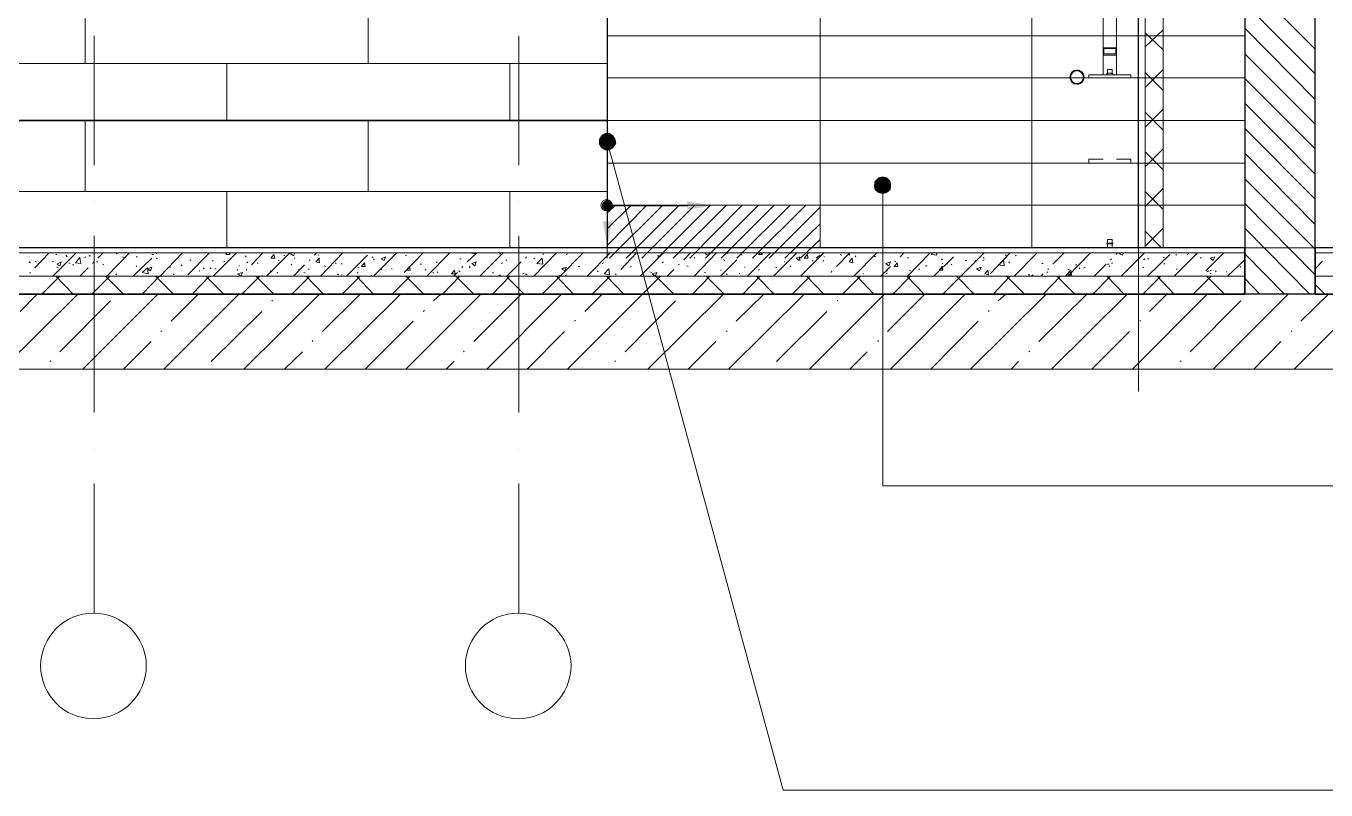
# Model space of a CAD drawing. Header units: millimetres. Extents: x -356862 to 418287, y 0 to 839748.
# Drawn here: x 348858 to 352532, y 773634 to 775794 of the extents above; entities that cross this region are included whole.
import ezdxf

# ---------------------------------------------------------------- set-up
doc = ezdxf.new("R2010")
doc.units = ezdxf.units.MM
doc.layers.add('PDF _Геометрия', color=7, linetype='Continuous', true_color=0xbababa)
doc.layers.add('PDF _Сплошная заливка', color=7, linetype='Continuous', true_color=0xf50000)

msp = doc.modelspace()

# ---------------------------------------------------------------- linework, layer by layer
at = {"layer": 'PDF _Геометрия', "color": 163, "lineweight": 20, "true_color": 0x6e8add}
msp.add_lwpolyline([(350500.9421, 779367.1191), (352001.8493, 779367.1191), (352001.8493, 775167.1191), (350500.9421, 775167.1191)], close=True, dxfattribs=at)
at = {"layer": 'PDF _Геометрия', "lineweight": 18}
for points in [[(351102.1518, 775167.1191), (351102.1518, 779367.1191)], [(351701.2445, 775167.1191), (351701.2445, 779367.1191)]]:
    msp.add_lwpolyline(points, dxfattribs=at)
at = {"layer": 'PDF _Геометрия', "color": 93, "lineweight": 30, "true_color": 0x5cb85c}
msp.add_lwpolyline([(352001.8493, 775167.1191), (352001.8493, 779367.1191), (352302.4542, 779367.1191)], dxfattribs=at)
at = {"layer": 'PDF _Геометрия', "color": 93, "lineweight": 5, "true_color": 0x5cb85c}
msp.add_lwpolyline([(352302.4542, 779356.5344), (352020.9018, 779356.5344), (352020.9018, 775167.1191), (352071.7082, 775167.1191), (352071.7082, 779254.9215), (352302.4542, 779254.9215)], close=True, dxfattribs=at)
at = {"layer": 'PDF _Геометрия', "color": 8, "lineweight": 30, "true_color": 0x767676}
for points in [[(352302.4542, 778636.7764), (352302.4542, 775035.8691)], [(352501.4461, 775035.8691), (352501.4461, 778636.7764)]]:
    msp.add_lwpolyline(points, dxfattribs=at)
at = {"layer": 'PDF _Геометрия', "lineweight": 5}
for points in [[(351902.3534, 775732.3409), (351902.3534, 775753.5103), (351902.3534, 776763.2885)], [(351940.4582, 775732.3409), (351940.4582, 775753.5103), (351940.4582, 776763.2885)], [(351902.3534, 775656.1312), (351902.3534, 775711.1715)], [(351940.4582, 775656.1312), (351940.4582, 775711.1715)], [(351980.68, 775647.6635), (351980.68, 775656.1312), (351862.1316, 775656.1312), (351862.1316, 775647.6635)], [(351929.8735, 775656.1312), (351929.8735, 775660.3651), (351921.4058, 775660.3651), (351912.938, 775660.3651), (351912.938, 775656.1312)], [(351927.7566, 775656.1312), (351927.7566, 775670.9498), (351921.4058, 775670.9498), (351915.055, 775670.9498), (351915.055, 775656.1312)], [(351902.3534, 775416.9175), (351862.1316, 775416.9175), (351862.1316, 775406.3328)], [(351980.68, 775406.3328), (351980.68, 775416.9175), (351940.4582, 775416.9175)], [(351927.7566, 775167.1191), (351927.7566, 775190.4054), (351921.4058, 775190.4054), (351915.055, 775190.4054), (351915.055, 775167.1191)]]:
    msp.add_lwpolyline(points, dxfattribs=at)
at = {"layer": 'PDF _Геометрия', "color": 8, "lineweight": 9, "true_color": 0x808080}
for points in [[(352501.4461, 775728.107), (352302.4542, 775929.2159)], [(352501.4461, 775658.2482), (352302.4542, 775857.2401)], [(352501.4461, 775586.2724), (352302.4542, 775787.3812)], [(352501.4461, 775516.4135), (352302.4542, 775715.4054)], [(352501.4461, 775446.5546), (352302.4542, 775645.5465)], [(352501.4461, 775374.5788), (352302.4542, 775575.6877)], [(352501.4461, 775304.7199), (352302.4542, 775503.7119)], [(352501.4461, 775232.7441), (352302.4542, 775433.853)], [(352501.4461, 775162.8853), (352302.4542, 775361.8772)], [(352501.4461, 775090.9094), (352302.4542, 775292.0183)], [(352486.6276, 775035.8691), (352302.4542, 775222.1594)], [(348883.6034, 775109.9619), (348923.8251, 775152.3006)], [(348883.6034, 775129.0143), (348887.8372, 775126.8974)], [(348932.2929, 775126.8974), (348936.5268, 775129.0143)], [(348934.4098, 775086.6756), (349000.0348, 775152.3006)], [(348942.8776, 775148.0667), (348944.9945, 775148.0667)], [(348970.3977, 775145.9498), (348974.6316, 775141.7159)], [(349023.3211, 775139.599), (349027.555, 775141.7159)], [(349036.0227, 775143.8328), (349040.2566, 775143.8328)], [(349061.4259, 775137.482), (349076.2445, 775152.3006)], [(349086.8292, 775086.6756), (349150.3372, 775152.3006)], [(349114.3493, 775150.1836), (349116.4663, 775152.3006)], [(349131.2848, 775141.7159), (349135.5187, 775139.599)], [(349160.9219, 775086.6756), (349213.8453, 775137.482)], [(349169.3897, 775141.7159), (349173.6235, 775141.7159)], [(349186.3251, 775035.8691), (349235.0147, 775086.6756), (349237.1316, 775086.6756), (349300.6397, 775152.3006)], [(349213.8453, 775148.0667), (349218.0792, 775148.0667)], [(349226.5469, 775150.1836), (349226.5469, 775152.3006)], [(349226.5469, 775137.482), (349228.6638, 775135.3651)], [(349315.4582, 775090.9094), (349376.8493, 775152.3006)], [(349321.809, 775133.2482), (349323.9259, 775131.1312)], [(349385.3171, 775129.0143), (349387.434, 775131.1312)], [(349387.434, 775086.6756), (349453.059, 775152.3006)], [(349417.0711, 775129.0143), (349419.188, 775126.8974)], [(349434.0066, 775152.3006), (349434.0066, 775148.0667), (349423.4219, 775148.0667), (349425.5388, 775152.3006)], [(349478.4622, 775141.7159), (349480.5792, 775143.8328)], [(349495.3977, 775118.4296), (349527.1518, 775152.3006)], [(349537.7364, 775086.6756), (349603.3614, 775152.3006)], [(349571.6074, 775131.1312), (349573.7243, 775131.1312)], [(349586.4259, 775145.9498), (349588.5429, 775143.8328)], [(349618.18, 775152.3006), (349613.9461, 775143.8328), (349605.4784, 775150.1836), (349609.7122, 775152.3006)], [(349616.063, 775137.482), (349618.18, 775137.482)], [(349658.4018, 775131.1312), (349660.5187, 775133.2482)], [(349673.2203, 775145.9498), (349679.5711, 775152.3006)], [(349685.9219, 775137.482), (349688.0388, 775124.7804), (349677.4542, 775126.8974), (349688.0388, 775137.482)], [(349683.805, 775145.9498), (349685.9219, 775145.9498)], [(349690.1558, 775086.6756), (349753.6638, 775152.3006)], [(349764.2485, 775086.6756), (349823.5227, 775145.9498)], [(349836.2243, 775141.7159), (349838.3413, 775139.599)], [(349840.4582, 775086.6756), (349906.0832, 775152.3006)], [(349840.4582, 775133.2482), (349842.5751, 775135.3651)], [(349927.2526, 775097.2603), (349980.1759, 775152.3006)], [(349929.3695, 775143.8328), (349933.6034, 775145.9498)], [(349990.7606, 775086.6756), (350056.3856, 775152.3006)], [(350083.9058, 775135.3651), (350088.1397, 775135.3651)], [(350105.0751, 775126.8974), (350132.5953, 775152.3006)], [(350111.4259, 775152.3006), (350111.4259, 775152.3006)], [(350111.4259, 775152.3006), (350128.3614, 775150.1836), (350128.3614, 775152.3006)], [(350141.063, 775086.6756), (350206.688, 775152.3006)], [(350196.1034, 775150.1836), (350200.3372, 775150.1836)], [(350215.1558, 775133.2482), (350217.2727, 775131.1312)], [(350270.1961, 775137.482), (350272.313, 775141.7159)], [(350293.4824, 775086.6756), (350356.9905, 775152.3006)], [(350293.4824, 775135.3651), (350295.5993, 775137.482)], [(350316.7687, 775035.8691), (350367.5751, 775086.6756), (350433.2001, 775152.3006)], [(350318.8856, 775150.1836), (350321.0026, 775148.0667)], [(350384.5106, 775148.0667), (350388.7445, 775150.1836)], [(350443.7848, 775086.6756), (350509.4098, 775152.3006)], [(350539.0469, 775105.728), (350583.5026, 775152.3006)], [(350594.0872, 775086.6756), (350659.7122, 775152.3006)], [(350598.3211, 775137.482), (350602.555, 775139.599)], [(350642.7768, 775143.8328), (350647.0106, 775143.8328)], [(350716.8695, 775133.2482), (350735.9219, 775152.3006)], [(350746.5066, 775086.6756), (350810.0147, 775152.3006)], [(350746.5066, 775137.482), (350748.6235, 775139.599)], [(350788.8453, 775152.3006), (350786.7284, 775143.8328), (350778.2606, 775150.1836), (350780.3776, 775152.3006)], [(350820.5993, 775086.6756), (350867.1719, 775133.2482)], [(350829.0671, 775133.2482), (350833.3009, 775131.1312)], [(350839.6518, 775150.1836), (350839.6518, 775152.3006)], [(350879.8735, 775145.9498), (350881.9905, 775148.0667)], [(350896.809, 775086.6756), (350962.434, 775152.3006)], [(350939.1477, 775152.3006), (350939.1477, 775148.0667), (350928.563, 775148.0667), (350932.7969, 775152.3006)], [(350934.9138, 775152.3006), (350937.0308, 775150.1836)], [(350970.9018, 775086.6756), (351036.5268, 775152.3006)], [(351044.9945, 775133.2482), (351047.1114, 775133.2482)], [(351047.1114, 775086.6756), (351112.7364, 775152.3006)], [(351066.1638, 775152.3006), (351068.2808, 775150.1836)], [(351080.9824, 775131.1312), (351083.0993, 775129.0143)], [(351110.6195, 775129.0143), (351112.7364, 775131.1312)], [(351112.7364, 775141.7159), (351114.8534, 775141.7159)], [(351148.7243, 775114.1957), (351186.8292, 775152.3006)], [(351159.309, 775148.0667), (351163.5429, 775145.9498)], [(351184.7122, 775148.0667), (351186.8292, 775145.9498)], [(351197.4138, 775086.6756), (351263.0388, 775152.3006)], [(351201.6477, 775141.7159), (351203.7647, 775143.8328)], [(351254.5711, 775143.8328), (351258.805, 775141.7159)], [(351313.8453, 775126.8974), (351315.9622, 775129.0143)], [(351328.6638, 775141.7159), (351339.2485, 775152.3006)], [(351349.8332, 775086.6756), (351413.3413, 775152.3006)], [(351349.8332, 775139.599), (351351.9501, 775137.482)], [(351432.3937, 775152.3006), (351432.3937, 775145.9498), (351417.5751, 775148.0667), (351419.6921, 775152.3006)], [(351423.9259, 775086.6756), (351478.9663, 775141.7159)], [(351445.0953, 775135.3651), (351447.2122, 775133.2482)], [(351449.3292, 775035.8691), (351500.1356, 775086.6756), (351565.7606, 775152.3006)], [(351512.8372, 775131.1312), (351517.0711, 775131.1312)], [(351540.3574, 775131.1312), (351542.4743, 775129.0143)], [(351561.5268, 775131.1312), (351565.7606, 775133.2482)], [(351563.6437, 775139.599), (351565.7606, 775137.482)], [(351582.6961, 775093.0264), (351639.8534, 775152.3006)], [(351608.0993, 775118.4296), (351620.8009, 775133.2482), (351622.9179, 775116.3127), (351605.9824, 775118.4296)], [(351625.0348, 775145.9498), (351629.2687, 775145.9498)], [(351650.438, 775086.6756), (351716.063, 775152.3006)], [(351654.6719, 775143.8328), (351656.7888, 775145.9498)], [(351669.4905, 775152.3006), (351673.7243, 775152.3006)], [(351760.5187, 775120.5465), (351792.2727, 775152.3006)], [(351802.8574, 775086.6756), (351866.3655, 775152.3006)], [(351923.5227, 775133.2482), (351925.6397, 775135.3651)], [(351938.3413, 775148.0667), (351942.5751, 775152.3006)], [(351959.5106, 775152.3006), (351957.3937, 775145.9498), (351948.9259, 775150.1836), (351951.0429, 775152.3006)], [(351953.1598, 775086.6756), (352018.7848, 775152.3006)], [(352016.6679, 775133.2482), (352020.9018, 775135.3651)], [(352027.2526, 775086.6756), (352090.7606, 775148.0667)], [(352027.2526, 775135.3651), (352031.4864, 775135.3651)], [(352071.7082, 775139.599), (352075.9421, 775139.599)], [(352103.4622, 775086.6756), (352169.0872, 775152.3006)], [(352107.6961, 775145.9498), (352109.813, 775148.0667)], [(352139.4501, 775148.0667), (352143.684, 775150.1836)], [(352177.555, 775139.599), (352179.6719, 775137.482)], [(352192.3735, 775101.4941), (352243.18, 775152.3006)], [(352253.7647, 775086.6756), (352302.4542, 775133.2482)], [(352414.6518, 775035.8691), (352302.4542, 775150.1836)], [(352501.4461, 775107.8449), (352522.6155, 775129.0143)], [(348866.6679, 775126.8974), (348870.9018, 775124.7804)], [(348868.7848, 775095.1433), (348870.9018, 775097.2603)], [(348944.9945, 775112.0788), (348949.2284, 775112.0788)], [(348978.8655, 775124.7804), (348983.0993, 775122.6635)], [(348989.4501, 775118.4296), (348993.684, 775118.4296)], [(349010.6195, 775086.6756), (349033.9058, 775109.9619)], [(349046.6074, 775122.6635), (349048.7243, 775126.8974)], [(349057.1921, 775126.8974), (349061.4259, 775126.8974)], [(349074.1276, 775120.5465), (349078.3614, 775118.4296)], [(349112.2324, 775090.9094), (349114.3493, 775093.0264)], [(349169.3897, 775116.3127), (349171.5066, 775114.1957)], [(349203.2606, 775103.6111), (349207.4945, 775105.728)], [(349264.6518, 775112.0788), (349266.7687, 775112.0788)], [(349275.2364, 775093.0264), (349277.3534, 775090.9094)], [(349296.4058, 775116.3127), (349298.5227, 775118.4296)], [(349347.2122, 775101.4941), (349349.3292, 775101.4941)], [(349359.9138, 775109.9619), (349362.0308, 775107.8449)], [(349378.9663, 775109.9619), (349381.0832, 775107.8449)], [(349391.6679, 775107.8449), (349395.9018, 775107.8449)], [(349455.1759, 775105.728), (349457.2929, 775103.6111)], [(349459.4098, 775116.3127), (349461.5268, 775116.3127)], [(349480.5792, 775103.6111), (349482.6961, 775105.728)], [(349482.6961, 775126.8974), (349484.813, 775124.7804)], [(349512.3332, 775124.7804), (349514.4501, 775122.6635)], [(349548.3211, 775101.4941), (349552.555, 775099.3772)], [(349567.3735, 775095.1433), (349569.4905, 775097.2603)], [(349607.5953, 775120.5465), (349609.7122, 775118.4296)], [(349613.9461, 775086.6756), (349645.7001, 775118.4296)], [(349628.7647, 775105.728), (349630.8816, 775103.6111)], [(349643.5832, 775097.2603), (349647.8171, 775095.1433)], [(349656.2848, 775105.728), (349658.4018, 775107.8449)], [(349700.7405, 775116.3127), (349704.9743, 775114.1957)], [(349732.4945, 775124.7804), (349734.6114, 775122.6635)], [(349738.8453, 775093.0264), (349740.9622, 775090.9094)], [(349749.43, 775120.5465), (349751.5469, 775122.6635)], [(349793.8856, 775095.1433), (349796.0026, 775097.2603)], [(349796.0026, 775112.0788), (349800.2364, 775109.9619)], [(349859.5106, 775105.728), (349863.7445, 775105.728)], [(349891.2647, 775107.8449), (349893.3816, 775107.8449)], [(349971.7082, 775120.5465), (349975.9421, 775120.5465)], [(349986.5268, 775105.728), (349988.6437, 775103.6111)], [(350007.6961, 775097.2603), (350009.813, 775095.1433)], [(350018.2808, 775124.7804), (350020.3977, 775126.8974)], [(350020.3977, 775097.2603), (350022.5147, 775099.3772)], [(350066.9703, 775086.6756), (350077.555, 775097.2603)], [(350081.7888, 775101.4941), (350083.9058, 775099.3772)], [(350090.2566, 775109.9619), (350092.3735, 775114.1957)], [(350111.4259, 775116.3127), (350113.5429, 775114.1957)], [(350111.4259, 775109.9619), (350113.5429, 775112.0788)], [(350177.0509, 775097.2603), (350179.1679, 775095.1433)], [(350202.4542, 775122.6635), (350204.5711, 775124.7804)], [(350217.2727, 775086.6756), (350257.4945, 775126.8974)], [(350261.7284, 775093.0264), (350265.9622, 775095.1433)], [(350270.1961, 775093.0264), (350274.43, 775090.9094)], [(350378.1598, 775109.9619), (350373.9259, 775107.8449), (350384.5106, 775112.0788), (350382.3937, 775101.4941), (350371.809, 775107.8449)], [(350418.3816, 775114.1957), (350422.6155, 775114.1957)], [(350473.4219, 775099.3772), (350475.5388, 775101.4941)], [(350486.1235, 775122.6635), (350490.3574, 775124.7804)], [(350524.2284, 775090.9094), (350526.3453, 775093.0264)], [(350564.4501, 775112.0788), (350568.684, 775114.1957)], [(350621.6074, 775099.3772), (350625.8413, 775097.2603)], [(350655.4784, 775124.7804), (350659.7122, 775126.8974)], [(350670.2969, 775086.6756), (350689.3493, 775105.728)], [(350702.0509, 775118.4296), (350704.1679, 775120.5465)], [(350725.3372, 775116.3127), (350729.5711, 775114.1957)], [(350776.1437, 775097.2603), (350778.2606, 775097.2603)], [(350820.5993, 775103.6111), (350822.7163, 775103.6111)], [(350837.5348, 775090.9094), (350839.6518, 775093.0264)], [(350873.5227, 775095.1433), (350875.6397, 775093.0264)], [(350888.3413, 775112.0788), (350890.4582, 775112.0788)], [(350928.563, 775103.6111), (350930.68, 775105.728)], [(350977.2526, 775112.0788), (350979.3695, 775109.9619)], [(351000.5388, 775126.8974), (351002.6558, 775126.8974)], [(351017.4743, 775114.1957), (351019.5913, 775116.3127)], [(351133.9058, 775097.2603), (351136.0227, 775101.4941)], [(351222.8171, 775093.0264), (351224.934, 775093.0264)], [(351273.6235, 775086.6756), (351301.1437, 775114.1957)], [(351288.4421, 775101.4941), (351292.6759, 775101.4941)], [(351288.4421, 775093.0264), (351292.6759, 775095.1433)], [(351356.184, 775103.6111), (351358.3009, 775101.4941)], [(351381.5872, 775105.728), (351383.7042, 775107.8449)], [(351400.6397, 775116.3127), (351404.8735, 775116.3127)], [(351447.2122, 775122.6635), (351449.3292, 775122.6635)], [(351459.9138, 775122.6635), (351462.0308, 775120.5465)], [(351472.6155, 775118.4296), (351474.7324, 775120.5465)], [(351635.6195, 775126.8974), (351637.7364, 775124.7804)], [(351726.6477, 775086.6756), (351732.9985, 775093.0264)], [(351728.7647, 775122.6635), (351732.9985, 775122.6635)], [(351743.5832, 775097.2603), (351745.7001, 775099.3772)], [(351745.7001, 775105.728), (351747.8171, 775107.8449)], [(351802.8574, 775105.728), (351807.0913, 775105.728)], [(351824.0268, 775118.4296), (351828.2606, 775118.4296)], [(351834.6114, 775107.8449), (351836.7284, 775109.9619)], [(351847.313, 775109.9619), (351851.5469, 775112.0788)], [(351876.9501, 775086.6756), (351910.8211, 775120.5465)], [(351915.055, 775120.5465), (351919.2888, 775120.5465)], [(351919.2888, 775116.3127), (351921.4058, 775114.1957)], [(351925.6397, 775122.6635), (351929.8735, 775124.7804)], [(351970.0953, 775105.728), (351972.2122, 775101.4941)], [(352014.5509, 775112.0788), (352016.6679, 775109.9619)], [(352073.8251, 775122.6635), (352075.9421, 775120.5465)], [(352109.813, 775107.8449), (352111.93, 775105.728)], [(352196.6074, 775099.3772), (352200.8413, 775101.4941)], [(352205.0751, 775103.6111), (352207.1921, 775101.4941)], [(352205.0751, 775093.0264), (352207.1921, 775095.1433)], [(352219.8937, 775101.4941), (352222.0106, 775099.3772)], [(352249.5308, 775099.3772), (352251.6477, 775099.3772)], [(352289.7526, 775112.0788), (352291.8695, 775114.1957)], [(352300.3372, 775099.3772), (352302.4542, 775097.2603)], [(348902.6558, 775035.8691), (348953.4622, 775086.6756)], [(348991.5671, 775035.8691), (348942.8776, 775086.6756)], [(349044.4905, 775035.8691), (349095.2969, 775086.6756)], [(349133.4018, 775035.8691), (349082.5953, 775086.6756)], [(349275.2364, 775035.8691), (349224.43, 775086.6756)], [(349328.1598, 775035.8691), (349376.8493, 775086.6756)], [(349417.0711, 775035.8691), (349366.2647, 775086.6756)], [(349463.6437, 775086.6756), (349467.8776, 775090.9094)], [(349467.8776, 775035.8691), (349518.684, 775086.6756)], [(349558.9058, 775035.8691), (349508.0993, 775086.6756)], [(349525.0348, 775088.7925), (349527.1518, 775086.6756)], [(349609.7122, 775035.8691), (349660.5187, 775086.6756)], [(349698.6235, 775035.8691), (349649.934, 775086.6756)], [(349749.43, 775090.9094), (349751.5469, 775090.9094)], [(349751.5469, 775035.8691), (349802.3534, 775086.6756)], [(349840.4582, 775035.8691), (349791.7687, 775086.6756)], [(349834.1074, 775088.7925), (349836.2243, 775086.6756)], [(349893.3816, 775035.8691), (349944.188, 775086.6756)], [(349982.2929, 775035.8691), (349931.4864, 775086.6756)], [(350035.2163, 775035.8691), (350083.9058, 775086.6756)], [(350124.1276, 775035.8691), (350073.3211, 775086.6756)], [(350177.0509, 775035.8691), (350225.7405, 775086.6756)], [(350191.8695, 775086.6756), (350198.2203, 775090.9094), (350198.2203, 775086.6756)], [(350265.9622, 775035.8691), (350215.1558, 775086.6756)], [(350405.68, 775035.8691), (350356.9905, 775086.6756)], [(350365.4582, 775088.7925), (350369.6921, 775086.6756)], [(350382.3937, 775088.7925), (350386.6276, 775090.9094)], [(350388.7445, 774824.1756), (350600.438, 775035.8691), (350651.2445, 775086.6756)], [(350458.6034, 775035.8691), (350509.4098, 775086.6756)], [(350547.5147, 775035.8691), (350498.8251, 775086.6756)], [(350689.3493, 775035.8691), (350638.5429, 775086.6756)], [(350742.2727, 775035.8691), (350790.9622, 775086.6756)], [(350831.184, 775035.8691), (350780.3776, 775086.6756)], [(350884.1074, 775035.8691), (350932.7969, 775086.6756)], [(350973.0187, 775035.8691), (350922.2122, 775086.6756)], [(351023.8251, 775035.8691), (351074.6316, 775086.6756)], [(351112.7364, 775035.8691), (351064.0469, 775086.6756)], [(351165.6598, 775035.8691), (351216.4663, 775086.6756)], [(351180.4784, 775086.6756), (351180.4784, 775086.6756)], [(351254.5711, 775035.8691), (351205.8816, 775086.6756)], [(351307.4945, 775035.8691), (351358.3009, 775086.6756)], [(351396.4058, 775035.8691), (351347.7163, 775086.6756)], [(351538.2405, 775035.8691), (351487.434, 775086.6756)], [(351591.1638, 775035.8691), (351639.8534, 775086.6756)], [(351680.0751, 775035.8691), (351629.2687, 775086.6756)], [(351690.6598, 775090.9094), (351694.8937, 775090.9094)], [(351699.1276, 775086.6756), (351703.3614, 775090.9094), (351703.3614, 775086.6756)], [(351732.9985, 775035.8691), (351781.688, 775086.6756)], [(351821.9098, 775035.8691), (351771.1034, 775086.6756)], [(351866.3655, 775086.6756), (351866.3655, 775086.6756)], [(351872.7163, 775035.8691), (351923.5227, 775086.6756)], [(351961.6276, 775035.8691), (351912.938, 775086.6756)], [(352014.5509, 775035.8691), (352065.3574, 775086.6756)], [(352103.4622, 775035.8691), (352054.7727, 775086.6756)], [(352105.5792, 775086.6756), (352107.6961, 775088.7925)], [(352156.3856, 775035.8691), (352207.1921, 775086.6756)], [(352179.6719, 775086.6756), (352179.6719, 775088.7925)], [(352245.2969, 775035.8691), (352194.4905, 775086.6756)], [(352344.7929, 775035.8691), (352302.4542, 775080.3248)], [(352528.9663, 775035.8691), (352501.4461, 775063.3893)], [(348790.4582, 774824.1756), (349004.2687, 775035.8691)], [(348841.2647, 774987.1796), (348889.9542, 775035.8691)], [(349019.0872, 774824.1756), (349230.7808, 775035.8691)], [(349247.7163, 774824.1756), (349459.4098, 775035.8691)], [(349268.8856, 774959.6594), (349345.0953, 775035.8691)], [(349474.2284, 774824.1756), (349688.0388, 775035.8691)], [(349552.555, 775016.8167), (349554.6719, 775018.9336)], [(349696.5066, 774930.0224), (349802.3534, 775035.8691)], [(349702.8574, 774824.1756), (349916.6679, 775035.8691)], [(349931.4864, 774824.1756), (350143.18, 775035.8691)], [(350009.813, 775016.8167), (350030.9824, 775035.8691)], [(350124.1276, 774902.5022), (350257.4945, 775035.8691)], [(350160.1155, 774824.1756), (350371.809, 775035.8691)], [(350437.434, 774987.1796), (350486.1235, 775035.8691)], [(350615.2566, 774824.1756), (350829.0671, 775035.8691)], [(350843.8856, 774824.1756), (351057.6961, 775035.8691)], [(350865.055, 774959.6594), (350943.3816, 775035.8691)], [(351072.5147, 774824.1756), (351284.2082, 775035.8691)], [(351150.8413, 775016.8167), (351152.9582, 775018.9336)], [(351292.6759, 774930.0224), (351398.5227, 775035.8691)], [(351301.1437, 774824.1756), (351512.8372, 775035.8691)], [(351527.6558, 774824.1756), (351741.4663, 775035.8691)], [(351605.9824, 775016.8167), (351627.1518, 775035.8691)], [(351720.2969, 774902.5022), (351855.7808, 775035.8691)], [(351756.2848, 774824.1756), (351970.0953, 775035.8691)], [(351984.9138, 774824.1756), (352196.6074, 775035.8691)], [(352033.6034, 774987.1796), (352082.2929, 775035.8691)], [(352213.5429, 774824.1756), (352425.2364, 775035.8691)], [(352298.2203, 775035.8691), (352302.4542, 775040.103)], [(352442.1719, 774824.1756), (352653.8655, 775035.8691)], [(352461.2243, 774959.6594), (352539.5509, 775035.8691)], [(348953.4622, 774872.8651), (349097.4138, 775016.8167)], [(349381.0832, 774845.3449), (349525.0348, 774987.1796)], [(349980.1759, 774987.1796), (349984.4098, 774989.2965)], [(350551.7485, 774872.8651), (350693.5832, 775016.8167)], [(350979.3695, 774845.3449), (351121.2042, 774987.1796)], [(351578.4622, 774987.1796), (351580.5792, 774989.2965)], [(352147.9179, 774872.8651), (352291.8695, 775016.8167)], [(349817.1719, 774824.1756), (349952.6558, 774959.6594)], [(350407.7969, 774959.6594), (350412.0308, 774961.7764)], [(351415.4582, 774824.1756), (351548.8251, 774959.6594)], [(352006.0832, 774959.6594), (352008.2001, 774961.7764)], [(349239.2485, 774930.0224), (349241.3655, 774932.1393)], [(350274.43, 774824.1756), (350380.2768, 774930.0224)], [(350837.5348, 774930.0224), (350839.6518, 774932.1393)], [(351870.5993, 774824.1756), (351976.4461, 774930.0224)], [(352433.7042, 774930.0224), (352435.8211, 774932.1393)], [(349133.4018, 774824.1756), (349211.7284, 774902.5022)], [(349588.5429, 774824.1756), (349639.3493, 774872.8651)], [(349666.8695, 774902.5022), (349668.9864, 774904.6191)], [(350094.4905, 774872.8651), (350096.6074, 774874.982)], [(350729.5711, 774824.1756), (350807.8977, 774902.5022)], [(351186.8292, 774824.1756), (351235.5187, 774872.8651)], [(351265.1558, 774902.5022), (351267.2727, 774904.6191)], [(351692.7768, 774872.8651), (351694.8937, 774874.982)], [(352327.8574, 774824.1756), (352404.0671, 774902.5022)], [(348925.9421, 774845.3449), (348928.059, 774847.4619)], [(350045.8009, 774824.1756), (350066.9703, 774845.3449)], [(350522.1114, 774845.3449), (350524.2284, 774847.4619)], [(351641.9703, 774824.1756), (351663.1397, 774845.3449)], [(352120.3977, 774845.3449), (352122.5147, 774847.4619)]]:
    msp.add_lwpolyline(points, dxfattribs=at)
at = {"layer": 'PDF _Геометрия', "color": 7, "lineweight": 9}
for points in [[(350500.9421, 775827.603), (350500.9421, 775886.8772), (341400.2364, 775886.8772), (350500.9421, 775886.8772), (350500.9421, 775827.603), (350500.9421, 775526.9982)], [(352302.4542, 775766.2119), (350500.9421, 775766.2119)], [(352802.0509, 775167.1191), (352302.4542, 775167.1191), (350651.2445, 775167.1191), (350151.6477, 775167.1191), (349101.6477, 775167.1191), (349000.0348, 775167.1191), (349649.934, 775167.1191), (350050.0348, 775167.1191), (349649.934, 775167.1191), (349101.6477, 775167.1191), (352001.8493, 775167.1191)]]:
    msp.add_lwpolyline(points, close=True, dxfattribs=at)
at = {"layer": 'PDF _Геометрия', "color": 19, "lineweight": 30, "true_color": 0x442a22}
for points in [[(341948.5227, 775886.8772), (350500.9421, 775886.8772), (350500.9421, 775526.9982), (341948.5227, 775526.9982)], [(341948.5227, 775526.9982), (350500.9421, 775526.9982), (350500.9421, 775167.1191), (341948.5227, 775167.1191)]]:
    msp.add_lwpolyline(points, close=True, dxfattribs=at)
at = {"layer": 'PDF _Геометрия', "color": 19, "lineweight": 5, "true_color": 0x442a22}
for points in [[(349025.438, 775687.8853), (349025.438, 775886.8772)], [(349825.6397, 775687.8853), (349825.6397, 775886.8772)], [(349425.5388, 775526.9982), (349425.5388, 775687.8853)], [(350225.7405, 775526.9982), (350225.7405, 775687.8853)], [(349025.438, 775325.8893), (349025.438, 775526.9982)], [(349825.6397, 775325.8893), (349825.6397, 775526.9982)], [(349425.5388, 775167.1191), (349425.5388, 775325.8893)], [(350225.7405, 775167.1191), (350225.7405, 775325.8893)]]:
    msp.add_lwpolyline(points, dxfattribs=at)
at = {"layer": 'PDF _Геометрия', "color": 7, "lineweight": 9}
for points in [[(349050.8413, 775399.982), (349050.8413, 775766.2119)], [(350251.1437, 775399.982), (350251.1437, 775766.2119)], [(352302.4542, 775526.9982), (350500.9421, 775526.9982), (350500.9421, 775586.2724), (350500.9421, 775647.6635)], [(350500.9421, 775586.2724), (350500.9421, 775647.6635), (352302.4542, 775647.6635)], [(341400.2364, 775526.9982), (350500.9421, 775526.9982), (350500.9421, 775467.724), (350500.9421, 775167.1191), (350500.9421, 775226.3933), (350500.9421, 775287.7844), (352302.4542, 775287.7844)], [(350500.9421, 775406.3328), (352302.4542, 775406.3328)], [(349050.8413, 775300.4861), (349050.8413, 775300.4861)], [(350251.1437, 775300.4861), (350251.1437, 775300.4861)], [(350500.9421, 775137.482), (350500.9421, 775226.3933), (350500.9421, 775287.7844)], [(344550.2364, 775167.1191), (345049.8332, 775167.1191), (350001.3453, 775167.1191), (350500.9421, 775167.1191), (352302.4542, 775167.1191), (352001.8493, 775167.1191), (352302.4542, 775167.1191), (352001.8493, 775167.1191), (352302.4542, 775167.1191), (352001.8493, 775167.1191), (349000.0348, 775167.1191), (348801.0429, 775167.1191), (348301.4461, 775167.1191), (345049.8332, 775167.1191), (344550.2364, 775167.1191)], [(349050.8413, 774701.3933), (349050.8413, 775200.9901)], [(350251.1437, 774701.3933), (350251.1437, 775200.9901)], [(352001.8493, 775181.9377), (352001.8493, 774760.6675)], [(353216.9703, 775167.1191), (352501.4461, 775167.1191), (352503.563, 775167.1191), (353216.9703, 775167.1191), (352501.4461, 775167.1191), (352802.0509, 775167.1191)], [(352302.4542, 775152.3006), (341400.2364, 775152.3006)], [(353216.9703, 775152.3006), (352501.4461, 775152.3006)], [(352302.4542, 775086.6756), (341400.2364, 775086.6756)], [(353216.9703, 775086.6756), (352501.4461, 775086.6756)], [(349050.8413, 774599.7804), (349050.8413, 774599.7804)], [(350251.1437, 774599.7804), (350251.1437, 774599.7804)], [(349050.8413, 774134.0546), (349050.8413, 774500.2844)], [(350251.1437, 774134.0546), (350251.1437, 774500.2844)]]:
    msp.add_lwpolyline(points, dxfattribs=at)
at = {"layer": 'PDF _Геометрия', "color": 93, "lineweight": 5, "true_color": 0x5cb85c}
for points in [[(352020.9018, 775734.4578), (352071.7082, 775783.1474)], [(352071.7082, 775725.9901), (352020.9018, 775774.6796)], [(352020.9018, 775620.1433), (352071.7082, 775670.9498)], [(352071.7082, 775611.6756), (352020.9018, 775662.482)], [(352020.9018, 775507.9457), (352071.7082, 775558.7522)], [(352071.7082, 775499.478), (352020.9018, 775550.2844)], [(352020.9018, 775395.7482), (352071.7082, 775446.5546)], [(352071.7082, 775387.2804), (352020.9018, 775438.0869)], [(352020.9018, 775283.5506), (352071.7082, 775334.357)], [(352071.7082, 775275.0828), (352020.9018, 775325.8893)], [(352020.9018, 775171.353), (352071.7082, 775222.1594)], [(352067.4743, 775167.1191), (352020.9018, 775213.6917)]]:
    msp.add_lwpolyline(points, dxfattribs=at)
at = {"layer": 'PDF _Геометрия', "lineweight": 5}
for points in [[(351940.4582, 775711.1715), (351940.4582, 775732.3409), (351902.3534, 775732.3409), (351902.3534, 775711.1715)], [(351904.4703, 775715.4054), (351904.4703, 775730.224), (351938.3413, 775730.224), (351938.3413, 775715.4054)], [(351929.8735, 775179.8207), (351921.4058, 775179.8207), (351912.938, 775179.8207), (351912.938, 775177.7038), (351921.4058, 775177.7038), (351929.8735, 775177.7038)]]:
    msp.add_lwpolyline(points, close=True, dxfattribs=at)
at = {"layer": 'PDF _Геометрия', "color": 19, "lineweight": 5, "true_color": 0x442a22}
for points in [[(341948.5227, 775687.8853), (350500.9421, 775687.8853), (350500.9421, 775526.9982), (341948.5227, 775526.9982)], [(341948.5227, 775325.8893), (350500.9421, 775325.8893), (350500.9421, 775167.1191), (341948.5227, 775167.1191)]]:
    msp.add_lwpolyline(points, close=True, dxfattribs=at)
at = {"layer": 'PDF _Геометрия', "lineweight": 5}
for points in [[(351828.5126, 775669.2162, 0.999999999), (351828.5126, 775628.9944, 1.000000329)], [(351828.5126, 775631.1113, 0.999999972), (351828.5126, 775667.0992, 0.999999944)]]:
    msp.add_lwpolyline(points, format="xyb", close=True, dxfattribs=at)
at = {"layer": 'PDF _Геометрия', "color": 251, "lineweight": 20, "true_color": 0x545454}
for points in [[(350507.2929, 775442.3207), (350513.6437, 775419.0344), (350998.4219, 773634.4578), (351091.5671, 773634.4578), (354074.3292, 773634.4578)], [(351279.9743, 775319.5385), (351279.9743, 775294.1353), (351279.9743, 774493.9336), (351373.1195, 774493.9336), (354713.6437, 774493.9336)]]:
    msp.add_lwpolyline(points, dxfattribs=at)
at = {"layer": 'PDF _Геометрия', "color": 1, "lineweight": 0, "true_color": 0xf50000}
for points in [[(350515.7606, 775289.9014), (350486.1235, 775289.9014), (350515.7606, 775289.9014)], [(350515.7606, 775285.6675), (350486.1235, 775285.6675), (350515.7606, 775285.6675)], [(350513.6437, 775294.1353), (350488.2405, 775294.1353), (350513.6437, 775294.1353)], [(350513.6437, 775279.3167), (350488.2405, 775279.3167), (350513.6437, 775279.3167)], [(350505.1759, 775300.4861), (350496.7082, 775300.4861), (350505.1759, 775300.4861)], [(350505.1759, 775272.9659), (350496.7082, 775272.9659), (350505.1759, 775272.9659)]]:
    msp.add_lwpolyline(points, dxfattribs=at)
at = {"layer": 'PDF _Геометрия', "color": 1, "lineweight": 0, "true_color": 0xf10e0e}
for points in [[(350613.1397, 775287.7844), (350500.9421, 775173.4699)], [(350568.684, 775287.7844), (350500.9421, 775220.0425)], [(350524.2284, 775287.7844), (350500.9421, 775264.4982)], [(350657.5953, 775287.7844), (350507.2929, 775137.482)], [(350704.1679, 775287.7844), (350553.8655, 775137.482)], [(350748.6235, 775287.7844), (350598.3211, 775137.482)], [(350793.0792, 775287.7844), (350642.7768, 775137.482)], [(350837.5348, 775287.7844), (350687.2324, 775137.482)], [(350881.9905, 775287.7844), (350733.805, 775137.482)], [(350928.563, 775287.7844), (350778.2606, 775137.482)], [(350973.0187, 775287.7844), (350822.7163, 775137.482)], [(351017.4743, 775287.7844), (350867.1719, 775137.482)], [(351061.93, 775287.7844), (350911.6276, 775137.482)], [(351102.1518, 775281.4336), (350958.2001, 775137.482)], [(351102.1518, 775234.8611), (351002.6558, 775137.482)], [(351102.1518, 775190.4054), (351047.1114, 775137.482)], [(351102.1518, 775145.9498), (351091.5671, 775137.482)]]:
    msp.add_lwpolyline(points, dxfattribs=at)
at = {"layer": 'PDF _Геометрия', "color": 1, "lineweight": 9, "true_color": 0xf50000}
msp.add_lwpolyline([(350500.9421, 775167.1191), (351102.1518, 775167.1191), (351102.1518, 775287.7844), (350500.9421, 775287.7844)], close=True, dxfattribs=at)
msp.add_lwpolyline([(350500.9421, 775211.5748), (350500.9421, 775285.6675), (350727.4542, 775285.6675)], dxfattribs=at)
at = {"layer": 'PDF _Геометрия', "color": 7, "lineweight": 30}
msp.add_lwpolyline([(353216.9703, 775167.1191), (352501.4461, 775167.1191), (352501.4461, 775035.8691), (353216.9703, 775035.8691), (341148.3211, 775035.8691), (341148.3211, 774824.1756)], dxfattribs=at)
msp.add_lwpolyline([(341400.2364, 775035.8691), (352302.4542, 775035.8691), (352302.4542, 775167.1191), (341400.2364, 775167.1191)], close=True, dxfattribs=at)
at = {"layer": 'PDF _Геометрия', "color": 8, "lineweight": 9, "true_color": 0x808080}
for points in [[(349012.7364, 775122.6635), (348997.9179, 775124.7804), (349010.6195, 775139.599)], [(349558.9058, 775148.0667), (349561.0227, 775137.482), (349550.438, 775137.482)], [(349874.3292, 775141.7159), (349870.0953, 775131.1312), (349861.6276, 775135.3651)], [(350318.8856, 775120.5465), (350301.9501, 775122.6635), (350316.7687, 775137.482)], [(351044.9945, 775141.7159), (351042.8776, 775131.1312), (351034.4098, 775137.482)], [(351066.1638, 775148.0667), (351068.2808, 775137.482), (351057.6961, 775137.482)], [(351193.18, 775137.482), (351195.2969, 775124.7804), (351184.7122, 775126.8974)], [(352217.7768, 775141.7159), (352205.0751, 775137.482), (352213.5429, 775131.1312)], [(348957.6961, 775126.8974), (348953.4622, 775116.3127), (348944.9945, 775120.5465)], [(349203.2606, 775093.0264), (349186.3251, 775097.2603), (349201.1437, 775109.9619)], [(349213.8453, 775112.0788), (349209.6114, 775101.4941), (349201.1437, 775107.8449)], [(349469.9945, 775097.2603), (349465.7606, 775086.6756), (349457.2929, 775093.0264)], [(349815.055, 775124.7804), (349817.1719, 775114.1957), (349806.5872, 775114.1957)], [(349942.0711, 775114.1957), (349944.188, 775103.6111), (349933.6034, 775103.6111)], [(350069.0872, 775103.6111), (350071.2042, 775093.0264), (350060.6195, 775093.0264)], [(350130.4784, 775126.8974), (350126.2445, 775116.3127), (350117.7768, 775122.6635)], [(350507.2929, 775090.9094), (350492.4743, 775093.0264), (350505.1759, 775107.8449)], [(350640.6598, 775097.2603), (350636.4259, 775086.6756), (350627.9582, 775093.0264)], [(351301.1437, 775126.8974), (351296.9098, 775116.3127), (351288.4421, 775122.6635)], [(351320.1961, 775124.7804), (351322.313, 775114.1957), (351311.7284, 775114.1957)], [(351447.2122, 775114.1957), (351449.3292, 775103.6111), (351438.7445, 775103.6111)], [(351557.2929, 775112.0788), (351553.059, 775101.4941), (351544.5913, 775107.8449)], [(351576.3453, 775103.6111), (351578.4622, 775090.9094), (351567.8776, 775093.0264)], [(351813.4421, 775086.6756), (351796.5066, 775088.7925), (351811.3251, 775103.6111)], [(351813.4421, 775099.3772), (351809.2082, 775088.7925), (351800.7405, 775093.0264)]]:
    msp.add_lwpolyline(points, close=True, dxfattribs=at)
at = {"layer": 'PDF _Геометрия', "color": 7, "lineweight": 13}
msp.add_lwpolyline([(352302.4542, 775035.8691), (352501.4461, 775035.8691)], dxfattribs=at)
at = {"layer": 'PDF _Геометрия', "color": 7, "lineweight": 5}
msp.add_lwpolyline([(353303.7647, 774824.1756), (353216.9703, 774824.1756), (347200.6397, 774824.1756), (347164.6518, 774968.1272), (347092.6759, 774680.224), (347056.688, 774824.1756), (341040.3574, 774824.1756), (340953.563, 774824.1756)], dxfattribs=at)
at = {"layer": 'PDF _Геометрия', "color": 1, "lineweight": 9, "true_color": 0xf50000}
msp.add_circle((350499.0211, 775287.0942), 15.877, dxfattribs=at)
at = {"layer": 'PDF _Геометрия', "color": 7, "lineweight": 20}
for centre in [(349048.8622, 773985.1262), (350249.2141, 773985.1262)]:
    msp.add_circle(centre, 149.2439, dxfattribs=at)
at = {"layer": 'PDF _Сплошная заливка', "color": 251, "true_color": 0x545454, "transparency": 33554559}
for points in [[(350484.0066, 775484.6594), (350500.9421, 775467.724), (350477.6558, 775474.0748)], [(350500.9421, 775467.724), (350477.6558, 775474.0748), (350477.6558, 775459.2562)], [(350477.6558, 775459.2562), (350484.0066, 775448.6715), (350500.9421, 775467.724)], [(350494.5913, 775491.0103), (350484.0066, 775484.6594), (350500.9421, 775467.724)], [(350484.0066, 775448.6715), (350500.9421, 775467.724), (350494.5913, 775442.3207)], [(350500.9421, 775467.724), (350507.2929, 775491.0103), (350494.5913, 775491.0103)], [(350500.9421, 775467.724), (350494.5913, 775442.3207), (350507.2929, 775442.3207)], [(350517.8776, 775484.6594), (350500.9421, 775467.724), (350507.2929, 775491.0103)], [(350524.2284, 775474.0748), (350517.8776, 775484.6594), (350500.9421, 775467.724)], [(350500.9421, 775467.724), (350526.3453, 775461.3732), (350524.2284, 775474.0748)], [(350507.2929, 775442.3207), (350517.8776, 775448.6715), (350500.9421, 775467.724)], [(350517.8776, 775448.6715), (350500.9421, 775467.724), (350526.3453, 775461.3732)], [(351279.9743, 775342.8248), (351256.688, 775355.5264), (351254.5711, 775342.8248)], [(351267.2727, 775366.1111), (351279.9743, 775342.8248), (351256.688, 775355.5264)], [(351279.9743, 775368.228), (351267.2727, 775366.1111), (351279.9743, 775342.8248)], [(351279.9743, 775342.8248), (351290.559, 775366.1111), (351279.9743, 775368.228)], [(351301.1437, 775355.5264), (351279.9743, 775342.8248), (351290.559, 775366.1111)], [(351303.2606, 775342.8248), (351301.1437, 775355.5264), (351279.9743, 775342.8248)], [(351254.5711, 775342.8248), (351256.688, 775330.1232), (351279.9743, 775342.8248)], [(351256.688, 775330.1232), (351279.9743, 775342.8248), (351267.2727, 775321.6554)], [(351279.9743, 775342.8248), (351267.2727, 775321.6554), (351279.9743, 775319.5385)], [(351279.9743, 775319.5385), (351290.559, 775321.6554), (351279.9743, 775342.8248)], [(351290.559, 775321.6554), (351279.9743, 775342.8248), (351301.1437, 775330.1232)], [(351279.9743, 775342.8248), (351301.1437, 775330.1232), (351303.2606, 775342.8248)]]:
    msp.add_solid(points, dxfattribs=at)
at = {"layer": 'PDF _Сплошная заливка', "transparency": 33554559}
for points in [[(350488.2405, 775292.0183), (350515.7606, 775289.9014), (350486.1235, 775289.9014)], [(350486.1235, 775289.9014), (350515.7606, 775289.9014), (350515.7606, 775289.9014)], [(350515.7606, 775289.9014), (350486.1235, 775289.9014), (350515.7606, 775287.7844)], [(350486.1235, 775289.9014), (350515.7606, 775287.7844), (350486.1235, 775287.7844)], [(350515.7606, 775287.7844), (350486.1235, 775287.7844), (350515.7606, 775285.6675)], [(350486.1235, 775287.7844), (350515.7606, 775285.6675), (350486.1235, 775285.6675)], [(350486.1235, 775285.6675), (350515.7606, 775285.6675), (350515.7606, 775285.6675)], [(350515.7606, 775285.6675), (350486.1235, 775285.6675), (350515.7606, 775283.5506)], [(350486.1235, 775285.6675), (350515.7606, 775283.5506), (350486.1235, 775283.5506)], [(350515.7606, 775283.5506), (350486.1235, 775283.5506), (350515.7606, 775281.4336)], [(350486.1235, 775283.5506), (350515.7606, 775281.4336), (350486.1235, 775281.4336)], [(350515.7606, 775281.4336), (350486.1235, 775281.4336), (350488.2405, 775281.4336)], [(350486.1235, 775281.4336), (350515.7606, 775281.4336), (350515.7606, 775281.4336)], [(350490.3574, 775296.2522), (350513.6437, 775294.1353), (350488.2405, 775294.1353)], [(350488.2405, 775294.1353), (350513.6437, 775294.1353), (350513.6437, 775294.1353)], [(350513.6437, 775294.1353), (350488.2405, 775294.1353), (350515.7606, 775292.0183)], [(350488.2405, 775294.1353), (350515.7606, 775292.0183), (350488.2405, 775292.0183)], [(350515.7606, 775292.0183), (350488.2405, 775292.0183), (350515.7606, 775289.9014)], [(350515.7606, 775281.4336), (350488.2405, 775281.4336), (350513.6437, 775279.3167)], [(350488.2405, 775281.4336), (350513.6437, 775279.3167), (350488.2405, 775279.3167)], [(350488.2405, 775279.3167), (350513.6437, 775279.3167), (350513.6437, 775279.3167)], [(350513.6437, 775279.3167), (350488.2405, 775279.3167), (350513.6437, 775277.1998)], [(350488.2405, 775279.3167), (350513.6437, 775277.1998), (350490.3574, 775277.1998)], [(350492.4743, 775298.3691), (350511.5268, 775296.2522), (350490.3574, 775296.2522)], [(350513.6437, 775296.2522), (350513.6437, 775296.2522), (350490.3574, 775296.2522)], [(350513.6437, 775296.2522), (350490.3574, 775296.2522), (350511.5268, 775296.2522)], [(350513.6437, 775296.2522), (350490.3574, 775296.2522), (350513.6437, 775294.1353)], [(350511.5268, 775277.1998), (350511.5268, 775277.1998), (350490.3574, 775277.1998)], [(350511.5268, 775277.1998), (350490.3574, 775277.1998), (350513.6437, 775277.1998)], [(350511.5268, 775277.1998), (350490.3574, 775277.1998), (350511.5268, 775275.0828)], [(350490.3574, 775277.1998), (350511.5268, 775275.0828), (350492.4743, 775275.0828)], [(350509.4098, 775298.3691), (350494.5913, 775298.3691), (350492.4743, 775298.3691)], [(350511.5268, 775298.3691), (350511.5268, 775298.3691), (350492.4743, 775298.3691)], [(350511.5268, 775298.3691), (350492.4743, 775298.3691), (350509.4098, 775298.3691)], [(350511.5268, 775298.3691), (350492.4743, 775298.3691), (350511.5268, 775296.2522)], [(350496.7082, 775300.4861), (350507.2929, 775300.4861), (350494.5913, 775300.4861)], [(350507.2929, 775300.4861), (350494.5913, 775300.4861), (350509.4098, 775298.3691)], [(350494.5913, 775300.4861), (350509.4098, 775298.3691), (350494.5913, 775298.3691)], [(350494.5913, 775298.3691), (350509.4098, 775298.3691), (350509.4098, 775298.3691)], [(350498.8251, 775300.4861), (350505.1759, 775300.4861), (350496.7082, 775300.4861)], [(350496.7082, 775300.4861), (350505.1759, 775300.4861), (350505.1759, 775300.4861)], [(350505.1759, 775300.4861), (350496.7082, 775300.4861), (350507.2929, 775300.4861)], [(350500.9421, 775300.4861), (350503.059, 775300.4861), (350498.8251, 775300.4861)], [(350503.059, 775300.4861), (350498.8251, 775300.4861), (350505.1759, 775300.4861)], [(350727.4542, 775298.3691), (350801.5469, 775285.6675), (350727.4542, 775275.0828)], [(350513.6437, 775241.2119), (350500.9421, 775167.1191), (350488.2405, 775241.2119)], [(350509.4098, 775275.0828), (350509.4098, 775275.0828), (350492.4743, 775275.0828)], [(350509.4098, 775275.0828), (350492.4743, 775275.0828), (350511.5268, 775275.0828)], [(350509.4098, 775275.0828), (350492.4743, 775275.0828), (350509.4098, 775272.9659)], [(350492.4743, 775275.0828), (350509.4098, 775272.9659), (350494.5913, 775272.9659)], [(350507.2929, 775272.9659), (350507.2929, 775272.9659), (350494.5913, 775272.9659)], [(350507.2929, 775272.9659), (350494.5913, 775272.9659), (350509.4098, 775272.9659)], [(350507.2929, 775272.9659), (350494.5913, 775272.9659), (350505.1759, 775272.9659)], [(350494.5913, 775272.9659), (350505.1759, 775272.9659), (350496.7082, 775272.9659)], [(350496.7082, 775272.9659), (350505.1759, 775272.9659), (350505.1759, 775272.9659)], [(350496.7082, 775272.9659), (350498.8251, 775270.849), (350503.059, 775270.849)], [(350496.7082, 775272.9659), (350505.1759, 775272.9659), (350503.059, 775270.849)], [(350498.8251, 775270.849), (350503.059, 775270.849), (350500.9421, 775270.849)]]:
    msp.add_solid(points, dxfattribs=at)

doc.saveas('drawing.dxf')
